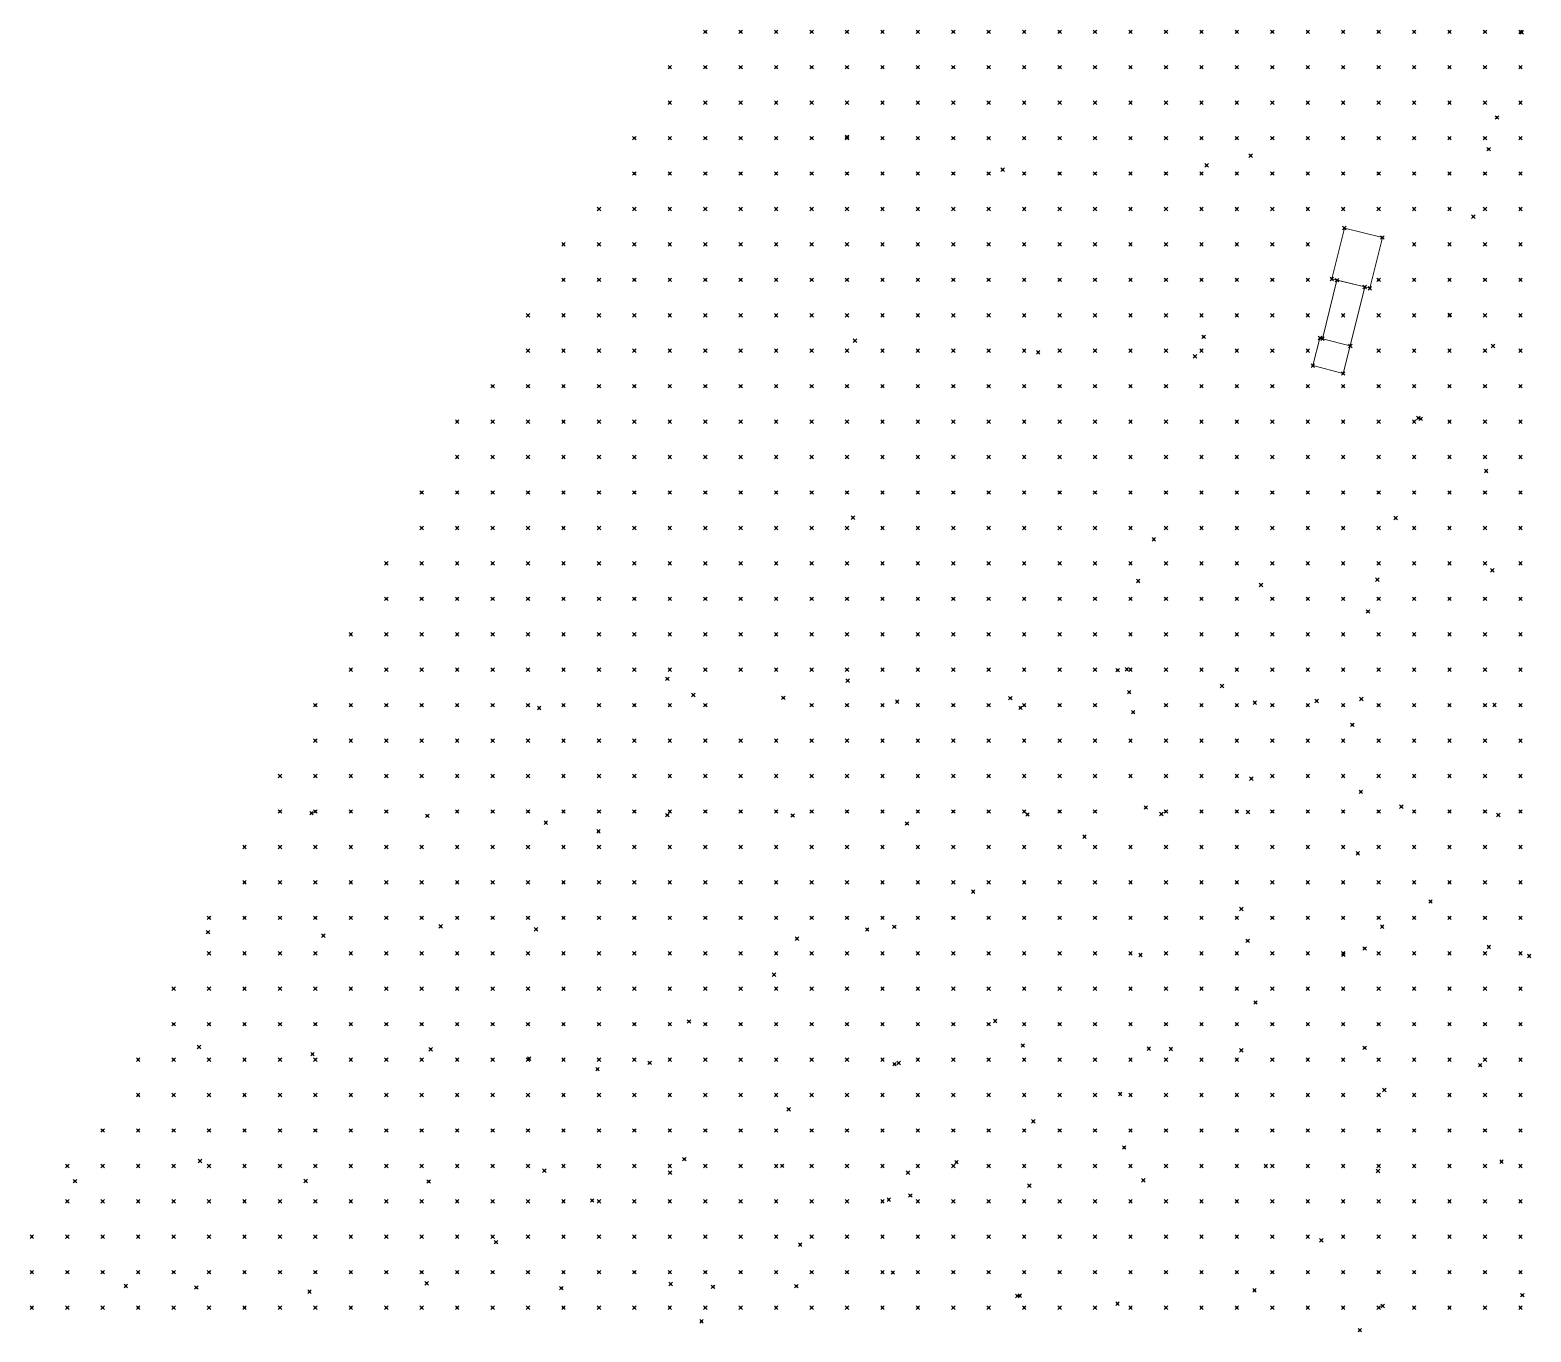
# Model space of a CAD drawing. Header units: metres. Extents: x 441556 to 446409, y 432338 to 461058.
# Drawn here: x 441648.6 to 441775.6, y 460116.7 to 460226.9 of the extents above; entities that cross this region are included whole.
import ezdxf

# ---------------------------------------------------------------- set-up
doc = ezdxf.new("R2010")
doc.units = ezdxf.units.M
doc.header["$MEASUREMENT"] = 0
doc.header["$PDMODE"] = 35
doc.header["$PDSIZE"] = 0.15
for name, color, linetype, lineweight in [('DTM-BRE-RevN_GRP_CONSTRUCTIE', 2, 'Continuous', 0), ('DTM-NOK-RevN_LIDAR_co_lidar', 91, 'Continuous', 0), ('DTM-NOK-RevN_RTK', 32, 'Continuous', 0)]:
    doc.layers.add(name, color=color, linetype=linetype, lineweight=lineweight)

msp = doc.modelspace()

# ---------------------------------------------------------------- linework, layer by layer
at = {"layer": 'DTM-BRE-RevN_GRP_CONSTRUCTIE'}
for p, q in [((441759.789, 460210.142, 412.262), (441758.726, 460205.843, 412.282)), ((441763.01, 460209.345, 411.972), (441759.789, 460210.142, 412.262)), ((441761.947, 460205.046, 411.972), (441763.01, 460209.345, 411.972)), ((441758.726, 460205.843, 412.282), (441761.512, 460205.159, 412.11)), ((441759.158, 460205.736, 412.349), (441757.935, 460200.782, 412.307)), ((441761.512, 460205.159, 412.11), (441759.158, 460205.736, 412.349)), ((441760.288, 460200.166, 411.749), (441761.512, 460205.159, 412.11)), ((441761.512, 460205.159, 412.11), (441761.947, 460205.046, 411.972)), ((441757.726, 460200.833, 412.029), (441757.121, 460198.509, 411.839)), ((441757.935, 460200.782, 412.307), (441757.726, 460200.833, 412.029)), ((441760.288, 460200.166, 411.749), (441757.935, 460200.782, 412.307)), ((441759.683, 460197.842, 411.909), (441760.288, 460200.166, 411.749)), ((441757.121, 460198.509, 411.839), (441759.683, 460197.842, 411.909))]:
    msp.add_line(p, q, dxfattribs=at)
at = {"layer": 'DTM-NOK-RevN_LIDAR_co_lidar'}
for p in [(441705.704, 460226.756, 417.545), (441708.703, 460226.756, 417.316), (441711.702, 460226.756, 417.188), (441714.702, 460226.756, 417.199), (441717.701, 460226.756, 416.163), (441720.7, 460226.756, 415.783), (441723.7, 460226.756, 415.624), (441726.699, 460226.756, 415.441), (441729.698, 460226.756, 415.289), (441732.698, 460226.756, 415.145), (441735.697, 460226.756, 415.075), (441738.696, 460226.756, 414.875), (441741.696, 460226.756, 414.593), (441744.695, 460226.756, 414.369), (441747.695, 460226.756, 414.155), (441750.694, 460226.756, 413.963), (441753.693, 460226.756, 413.55), (441756.693, 460226.756, 413.267), (441759.692, 460226.756, 413.124), (441762.691, 460226.756, 412.841), (441765.691, 460226.756, 412.608), (441768.69, 460226.756, 412.243), (441771.689, 460226.756, 411.835), (441774.689, 460226.756, 411.428), (441702.704, 460223.757, 417.655), (441705.704, 460223.757, 417.327), (441708.703, 460223.757, 417.056), (441711.702, 460223.757, 416.986), (441714.702, 460223.757, 416.941), (441717.701, 460223.757, 415.832), (441720.7, 460223.757, 415.532), (441723.7, 460223.757, 415.413), (441726.699, 460223.757, 415.255), (441729.698, 460223.757, 415.097), (441732.698, 460223.757, 414.962), (441735.697, 460223.757, 414.903), (441738.696, 460223.757, 414.658), (441741.696, 460223.757, 414.417), (441744.695, 460223.757, 414.197), (441747.695, 460223.757, 414.013), (441750.694, 460223.757, 413.818), (441753.693, 460223.757, 413.377), (441756.693, 460223.757, 413.129), (441759.692, 460223.757, 412.988), (441762.691, 460223.757, 412.689), (441765.691, 460223.757, 412.462), (441768.69, 460223.757, 412.213), (441771.689, 460223.757, 411.792), (441774.689, 460223.757, 411.198), (441702.704, 460220.757, 417.5), (441705.704, 460220.757, 417.279), (441708.703, 460220.757, 416.993), (441711.702, 460220.757, 416.893), (441714.702, 460220.757, 416.582), (441717.701, 460220.757, 415.474), (441720.7, 460220.757, 415.331), (441723.7, 460220.757, 415.173), (441726.699, 460220.757, 415.078), (441729.698, 460220.757, 414.935), (441732.698, 460220.757, 414.814), (441735.697, 460220.757, 414.682), (441738.696, 460220.757, 414.377), (441741.696, 460220.757, 414.252), (441744.695, 460220.757, 414.043), (441747.695, 460220.757, 413.875), (441750.694, 460220.757, 413.681), (441753.693, 460220.757, 413.191), (441756.693, 460220.757, 413.049), (441759.692, 460220.757, 412.909), (441762.691, 460220.757, 412.543), (441765.691, 460220.757, 412.344), (441768.69, 460220.757, 412.068), (441771.689, 460220.757, 411.569), (441774.689, 460220.757, 411.085), (441699.705, 460217.758, 417.708), (441702.704, 460217.758, 417.338), (441705.704, 460217.758, 417.164), (441708.703, 460217.758, 416.899), (441711.702, 460217.758, 416.778), (441714.702, 460217.758, 416.264), (441717.701, 460217.758, 415.217), (441720.7, 460217.758, 415.098), (441723.7, 460217.758, 414.977), (441726.699, 460217.758, 414.87), (441729.698, 460217.758, 414.718), (441732.698, 460217.758, 414.613), (441735.697, 460217.758, 414.446), (441738.696, 460217.758, 414.209), (441741.696, 460217.758, 414.055), (441744.695, 460217.758, 413.897), (441747.695, 460217.758, 413.749), (441750.694, 460217.758, 413.457), (441753.693, 460217.758, 413.042), (441756.693, 460217.758, 412.935), (441759.692, 460217.758, 412.68), (441762.691, 460217.758, 412.464), (441765.691, 460217.758, 412.262), (441768.69, 460217.758, 411.881), (441771.689, 460217.758, 411.308), (441774.689, 460217.758, 410.899), (441699.705, 460214.759, 417.579), (441702.704, 460214.759, 417.309), (441705.704, 460214.759, 417.063), (441708.703, 460214.759, 416.81), (441711.702, 460214.759, 416.639), (441714.702, 460214.759, 415.833), (441717.701, 460214.759, 415.024), (441720.7, 460214.759, 414.912), (441723.7, 460214.759, 414.767), (441726.699, 460214.759, 414.619), (441729.698, 460214.759, 414.53), (441732.698, 460214.759, 414.423), (441735.697, 460214.759, 414.226), (441738.696, 460214.759, 414.08), (441741.696, 460214.759, 413.937), (441744.695, 460214.759, 413.733), (441747.695, 460214.759, 413.569), (441750.694, 460214.759, 413.199), (441753.693, 460214.759, 412.878), (441756.693, 460214.759, 412.804), (441759.692, 460214.759, 412.564), (441762.691, 460214.759, 412.314), (441765.691, 460214.759, 412.114), (441768.69, 460214.759, 411.802), (441771.689, 460214.759, 411.127), (441774.689, 460214.759, 410.609), (441696.706, 460211.759, 417.842), (441699.705, 460211.759, 417.365), (441702.704, 460211.759, 417.23), (441705.704, 460211.759, 417.057), (441708.703, 460211.759, 416.655), (441711.702, 460211.759, 416.453), (441714.702, 460211.759, 415.559), (441717.701, 460211.759, 414.895), (441720.7, 460211.759, 414.75), (441723.7, 460211.759, 414.631), (441726.699, 460211.759, 414.454), (441729.698, 460211.759, 414.344), (441732.698, 460211.759, 414.21), (441735.697, 460211.759, 414.046), (441738.696, 460211.759, 413.941), (441741.696, 460211.759, 413.771), (441744.695, 460211.759, 413.61), (441747.695, 460211.759, 413.412), (441750.694, 460211.759, 412.886), (441753.693, 460211.759, 412.765), (441756.693, 460211.759, 412.648), (441759.692, 460211.759, 412.378), (441762.691, 460211.759, 412.221), (441765.691, 460211.759, 411.893), (441768.69, 460211.759, 411.503), (441771.689, 460211.759, 410.916), (441774.689, 460211.759, 410.48), (441693.706, 460208.76, 418.191), (441696.706, 460208.76, 417.692), (441699.705, 460208.76, 417.299), (441702.704, 460208.76, 417.026), (441705.704, 460208.76, 416.717), (441708.703, 460208.76, 416.529), (441711.702, 460208.76, 416.284), (441714.702, 460208.76, 415.165), (441717.701, 460208.76, 414.739), (441720.7, 460208.76, 414.602), (441723.7, 460208.76, 414.462), (441726.699, 460208.76, 414.285), (441729.698, 460208.76, 414.178), (441732.698, 460208.76, 414.011), (441735.697, 460208.76, 413.853), (441738.696, 460208.76, 413.774), (441741.696, 460208.76, 413.624), (441744.695, 460208.76, 413.493), (441747.695, 460208.76, 413.263), (441750.694, 460208.76, 412.783), (441753.693, 460208.76, 412.724), (441756.693, 460208.76, 412.478), (441765.691, 460208.76, 411.733), (441768.69, 460208.76, 411.339), (441771.689, 460208.76, 410.66), (441774.689, 460208.76, 410.283), (441693.706, 460205.761, 418.059), (441696.706, 460205.761, 417.418), (441699.705, 460205.761, 417.174), (441702.704, 460205.761, 416.963), (441705.704, 460205.761, 416.685), (441708.703, 460205.761, 416.534), (441711.702, 460205.761, 416.393), (441714.702, 460205.761, 414.822), (441717.701, 460205.761, 414.617), (441720.7, 460205.761, 414.454), (441723.7, 460205.761, 414.297), (441726.699, 460205.761, 414.154), (441729.698, 460205.761, 414.038), (441732.698, 460205.761, 413.912), (441735.697, 460205.761, 413.79), (441738.696, 460205.761, 413.621), (441741.696, 460205.761, 413.458), (441744.695, 460205.761, 413.323), (441747.695, 460205.761, 413.058), (441750.694, 460205.761, 412.661), (441753.693, 460205.761, 412.649), (441756.693, 460205.761, 412.352), (441762.691, 460205.761, 411.894), (441765.691, 460205.761, 411.644), (441768.69, 460205.761, 410.951), (441771.689, 460205.761, 410.454), (441774.689, 460205.761, 410.115), (441690.707, 460202.761, 418.384), (441693.706, 460202.761, 417.857), (441696.706, 460202.761, 417.184), (441699.705, 460202.761, 416.808), (441702.704, 460202.761, 416.606), (441705.704, 460202.761, 416.651), (441708.703, 460202.761, 416.472), (441711.702, 460202.761, 415.855), (441714.702, 460202.761, 414.714), (441717.701, 460202.761, 414.496), (441720.7, 460202.761, 414.309), (441723.7, 460202.761, 414.157), (441726.699, 460202.761, 414.029), (441729.698, 460202.761, 413.918), (441732.698, 460202.761, 413.783), (441735.697, 460202.761, 413.668), (441738.696, 460202.761, 413.52), (441741.696, 460202.761, 413.347), (441744.695, 460202.761, 413.182), (441747.695, 460202.761, 412.756), (441750.694, 460202.761, 412.5), (441753.693, 460202.761, 412.458), (441756.693, 460202.761, 412.191), (441759.692, 460202.761, 411.997), (441762.691, 460202.761, 411.761), (441765.691, 460202.761, 411.545), (441768.69, 460202.761, 410.734), (441771.689, 460202.761, 410.304), (441774.689, 460202.761, 409.92), (441690.707, 460199.762, 418.097), (441693.706, 460199.762, 417.5), (441696.706, 460199.762, 417.101), (441699.705, 460199.762, 416.645), (441702.704, 460199.762, 416.355), (441705.704, 460199.762, 416.261), (441708.703, 460199.762, 416.157), (441711.702, 460199.762, 415.242), (441714.702, 460199.762, 414.529), (441717.701, 460199.762, 414.373), (441720.7, 460199.762, 414.24), (441723.7, 460199.762, 414.051), (441726.699, 460199.762, 413.89), (441729.698, 460199.762, 413.771), (441732.698, 460199.762, 413.637), (441735.697, 460199.762, 413.525), (441738.696, 460199.762, 413.36), (441741.696, 460199.762, 413.213), (441744.695, 460199.762, 413.02), (441747.695, 460199.762, 412.56), (441750.694, 460199.762, 412.406), (441753.693, 460199.762, 412.277), (441756.693, 460199.762, 411.953), (441762.691, 460199.762, 411.662), (441765.691, 460199.762, 411.467), (441768.69, 460199.762, 410.511), (441771.689, 460199.762, 410.132), (441774.689, 460199.762, 409.713), (441687.708, 460196.763, 418.485), (441690.707, 460196.763, 417.861), (441693.706, 460196.763, 417.246), (441696.706, 460196.763, 416.974), (441699.705, 460196.763, 416.661), (441702.704, 460196.763, 416.328), (441705.704, 460196.763, 416.116), (441708.703, 460196.763, 416.006), (441711.702, 460196.763, 414.916), (441714.702, 460196.763, 414.432), (441717.701, 460196.763, 414.276), (441720.7, 460196.763, 414.114), (441723.7, 460196.763, 413.911), (441726.699, 460196.763, 413.803), (441729.698, 460196.763, 413.657), (441732.698, 460196.763, 413.497), (441735.697, 460196.763, 413.372), (441738.696, 460196.763, 413.187), (441741.696, 460196.763, 413.056), (441744.695, 460196.763, 412.799), (441747.695, 460196.763, 412.386), (441750.694, 460196.763, 412.323), (441753.693, 460196.763, 412.111), (441756.693, 460196.763, 411.843), (441759.692, 460196.763, 411.636), (441762.691, 460196.763, 411.526), (441765.691, 460196.763, 411.06), (441768.69, 460196.763, 410.29), (441771.689, 460196.763, 410.034), (441774.689, 460196.763, 409.58), (441684.708, 460193.763, 418.927), (441687.708, 460193.763, 418.302), (441690.707, 460193.763, 417.532), (441693.706, 460193.763, 416.994), (441696.706, 460193.763, 416.646), (441699.705, 460193.763, 416.395), (441702.704, 460193.763, 416.12), (441705.704, 460193.763, 416.031), (441708.703, 460193.763, 415.648), (441711.702, 460193.763, 414.495), (441714.702, 460193.763, 414.265), (441717.701, 460193.763, 414.153), (441720.7, 460193.763, 413.977), (441723.7, 460193.763, 413.791), (441726.699, 460193.763, 413.681), (441729.698, 460193.763, 413.551), (441732.698, 460193.763, 413.431), (441735.697, 460193.763, 413.279), (441738.696, 460193.763, 413.061), (441741.696, 460193.763, 412.892), (441744.695, 460193.763, 412.583), (441747.695, 460193.763, 412.236), (441750.694, 460193.763, 412.187), (441753.693, 460193.763, 411.969), (441756.693, 460193.763, 411.679), (441759.692, 460193.763, 411.475), (441762.691, 460193.763, 411.323), (441765.691, 460193.763, 410.546), (441768.69, 460193.763, 410.126), (441771.689, 460193.763, 409.766), (441774.689, 460193.763, 409.38), (441684.708, 460190.764, 418.49), (441687.708, 460190.764, 417.991), (441690.707, 460190.764, 417.344), (441693.706, 460190.764, 416.708), (441696.706, 460190.764, 416.391), (441699.705, 460190.764, 416.154), (441702.704, 460190.764, 415.944), (441705.704, 460190.764, 415.909), (441708.703, 460190.764, 415.183), (441711.702, 460190.764, 414.326), (441714.702, 460190.764, 414.161), (441717.701, 460190.764, 414.072), (441720.7, 460190.764, 413.856), (441723.7, 460190.764, 413.683), (441726.699, 460190.764, 413.536), (441729.698, 460190.764, 413.414), (441732.698, 460190.764, 413.315), (441735.697, 460190.764, 413.139), (441738.696, 460190.764, 412.963), (441741.696, 460190.764, 412.762), (441744.695, 460190.764, 412.369), (441747.695, 460190.764, 412.104), (441750.694, 460190.764, 411.991), (441753.693, 460190.764, 411.723), (441756.693, 460190.764, 411.471), (441759.692, 460190.764, 411.364), (441762.691, 460190.764, 411.174), (441765.691, 460190.764, 410.105), (441768.69, 460190.764, 409.903), (441771.689, 460190.764, 409.619), (441774.689, 460190.764, 409.077), (441681.709, 460187.765, 419.15), (441684.708, 460187.765, 418.344), (441687.708, 460187.765, 417.771), (441690.707, 460187.765, 417.107), (441693.706, 460187.765, 416.628), (441696.706, 460187.765, 416.222), (441699.705, 460187.765, 416.057), (441702.704, 460187.765, 415.855), (441705.704, 460187.765, 415.678), (441708.703, 460187.765, 414.876), (441711.702, 460187.765, 414.191), (441714.702, 460187.765, 414.081), (441717.701, 460187.765, 413.931), (441720.7, 460187.765, 413.739), (441723.7, 460187.765, 413.595), (441726.699, 460187.765, 413.461), (441729.698, 460187.765, 413.32), (441732.698, 460187.765, 413.216), (441735.697, 460187.765, 412.999), (441738.696, 460187.765, 412.808), (441741.696, 460187.765, 412.607), (441744.695, 460187.765, 412.148), (441747.695, 460187.765, 411.99), (441750.694, 460187.765, 411.823), (441753.693, 460187.765, 411.482), (441756.693, 460187.765, 411.294), (441759.692, 460187.765, 411.211), (441762.691, 460187.765, 410.948), (441765.691, 460187.765, 409.868), (441768.69, 460187.765, 409.574), (441771.689, 460187.765, 409.251), (441774.689, 460187.765, 408.717), (441681.709, 460184.765, 418.994), (441684.708, 460184.765, 418.111), (441687.708, 460184.765, 417.692), (441690.707, 460184.765, 417.133), (441693.706, 460184.765, 416.46), (441696.706, 460184.765, 416.091), (441699.705, 460184.765, 415.903), (441702.704, 460184.765, 415.752), (441705.704, 460184.765, 415.356), (441708.703, 460184.765, 414.428), (441711.702, 460184.765, 414.11), (441714.702, 460184.765, 413.994), (441717.701, 460184.765, 413.814), (441720.7, 460184.765, 413.611), (441723.7, 460184.765, 413.477), (441726.699, 460184.765, 413.362), (441729.698, 460184.765, 413.247), (441732.698, 460184.765, 413.133), (441735.697, 460184.765, 412.869), (441738.696, 460184.765, 412.67), (441741.696, 460184.765, 412.402), (441744.695, 460184.765, 411.969), (441747.695, 460184.765, 411.894), (441750.694, 460184.765, 411.595), (441753.693, 460184.765, 411.329), (441756.693, 460184.765, 411.131), (441759.692, 460184.765, 411.053), (441762.691, 460184.765, 410.289), (441765.691, 460184.765, 409.512), (441768.69, 460184.765, 409.301), (441771.689, 460184.765, 408.842), (441774.689, 460184.765, 408.318), (441678.71, 460181.766, 419.16), (441681.709, 460181.766, 418.445), (441684.708, 460181.766, 417.941), (441687.708, 460181.766, 417.238), (441690.707, 460181.766, 416.866), (441693.706, 460181.766, 416.289), (441696.706, 460181.766, 416.046), (441699.705, 460181.766, 415.855), (441702.704, 460181.766, 415.772), (441705.704, 460181.766, 415.134), (441708.703, 460181.766, 414.225), (441711.702, 460181.766, 414.054), (441714.702, 460181.766, 413.936), (441717.701, 460181.766, 413.723), (441720.7, 460181.766, 413.543), (441723.7, 460181.766, 413.397), (441726.699, 460181.766, 413.212), (441729.698, 460181.766, 413.129), (441732.698, 460181.766, 412.956), (441735.697, 460181.766, 412.727), (441738.696, 460181.766, 412.561), (441741.696, 460181.766, 412.218), (441744.695, 460181.766, 411.834), (441747.695, 460181.766, 411.798), (441750.694, 460181.766, 411.529), (441753.693, 460181.766, 411.196), (441756.693, 460181.766, 411.005), (441759.692, 460181.766, 410.896), (441762.691, 460181.766, 409.951), (441765.691, 460181.766, 409.184), (441768.69, 460181.766, 408.837), (441771.689, 460181.766, 408.318), (441774.689, 460181.766, 407.703), (441678.71, 460178.767, 418.679), (441681.709, 460178.767, 418.115), (441684.708, 460178.767, 417.633), (441687.708, 460178.767, 417.064), (441690.707, 460178.767, 416.672), (441693.706, 460178.767, 416.319), (441696.706, 460178.767, 416.078), (441699.705, 460178.767, 415.924), (441702.704, 460178.767, 415.812), (441705.704, 460178.767, 415.076), (441708.703, 460178.767, 414.263), (441711.702, 460178.767, 413.998), (441714.702, 460178.767, 413.841), (441717.701, 460178.767, 413.62), (441720.7, 460178.767, 413.468), (441723.7, 460178.767, 413.332), (441726.699, 460178.767, 413.155), (441729.698, 460178.767, 413.045), (441732.698, 460178.767, 412.824), (441735.697, 460178.767, 412.622), (441738.696, 460178.767, 412.413), (441741.696, 460178.767, 412.06), (441744.695, 460178.767, 411.723), (441747.695, 460178.767, 411.617), (441750.694, 460178.767, 411.371), (441753.693, 460178.767, 410.949), (441756.693, 460178.767, 410.754), (441759.692, 460178.767, 410.469), (441762.691, 460178.767, 409.47), (441765.691, 460178.767, 408.79), (441768.69, 460178.767, 408.282), (441771.689, 460178.767, 407.664), (441774.689, 460178.767, 407.164), (441675.71, 460175.767, 419.089), (441678.71, 460175.767, 418.304), (441681.709, 460175.767, 417.783), (441684.708, 460175.767, 417.409), (441687.708, 460175.767, 417.073), (441690.707, 460175.767, 416.591), (441693.706, 460175.767, 416.163), (441696.706, 460175.767, 415.968), (441699.705, 460175.767, 415.903), (441702.704, 460175.767, 415.886), (441705.704, 460175.767, 414.429), (441708.703, 460175.767, 414.161), (441711.702, 460175.767, 413.959), (441714.702, 460175.767, 413.759), (441717.701, 460175.767, 413.517), (441720.7, 460175.767, 413.406), (441723.7, 460175.767, 413.233), (441726.699, 460175.767, 413.086), (441729.698, 460175.767, 412.961), (441732.698, 460175.767, 412.742), (441735.697, 460175.767, 412.553), (441738.696, 460175.767, 412.278), (441741.696, 460175.767, 411.829), (441744.695, 460175.767, 411.59), (441747.695, 460175.767, 411.425), (441750.694, 460175.767, 411.096), (441753.693, 460175.767, 410.703), (441756.693, 460175.767, 410.399), (441759.692, 460175.767, 409.976), (441762.691, 460175.767, 408.952), (441765.691, 460175.767, 408.281), (441768.69, 460175.767, 407.698), (441771.689, 460175.767, 407.237), (441774.689, 460175.767, 406.804), (441675.71, 460172.768, 418.67), (441678.71, 460172.768, 418.052), (441681.709, 460172.768, 417.569), (441684.708, 460172.768, 417.272), (441687.708, 460172.768, 417.07), (441690.707, 460172.768, 416.414), (441693.706, 460172.768, 416.12), (441696.706, 460172.768, 415.948), (441699.705, 460172.768, 415.8), (441702.704, 460172.768, 415.282), (441705.704, 460172.768, 414.513), (441708.703, 460172.768, 414.071), (441711.702, 460172.768, 413.885), (441714.702, 460172.768, 413.693), (441717.701, 460172.768, 413.489), (441720.7, 460172.768, 413.343), (441723.7, 460172.768, 413.173), (441726.699, 460172.768, 413.05), (441729.698, 460172.768, 412.899), (441732.698, 460172.768, 412.647), (441735.697, 460172.768, 412.446), (441738.696, 460172.768, 412.204), (441741.696, 460172.768, 411.787), (441744.695, 460172.768, 411.513), (441747.695, 460172.768, 411.297), (441750.694, 460172.768, 410.929), (441753.693, 460172.768, 410.473), (441756.693, 460172.768, 409.997), (441759.692, 460172.768, 409.474), (441762.691, 460172.768, 408.655), (441765.691, 460172.768, 407.852), (441768.69, 460172.768, 407.231), (441771.689, 460172.768, 406.896), (441774.689, 460172.768, 406.509), (441672.711, 460169.769, 419.093), (441675.71, 460169.769, 418.305), (441678.71, 460169.769, 417.716), (441681.709, 460169.769, 417.443), (441684.708, 460169.769, 417.176), (441687.708, 460169.769, 416.875), (441690.707, 460169.769, 416.187), (441693.706, 460169.769, 415.981), (441696.706, 460169.769, 415.85), (441699.705, 460169.769, 415.809), (441702.704, 460169.769, 415.01), (441705.704, 460169.769, 414.312), (441714.702, 460169.769, 413.629), (441717.701, 460169.769, 413.472), (441720.7, 460169.769, 413.287), (441723.7, 460169.769, 413.12), (441726.699, 460169.769, 413.017), (441729.698, 460169.769, 412.792), (441732.698, 460169.769, 412.571), (441735.697, 460169.769, 412.378), (441738.696, 460169.769, 412.174), (441744.695, 460169.769, 411.479), (441747.695, 460169.769, 411.18), (441750.694, 460169.769, 410.812), (441753.693, 460169.769, 410.263), (441756.693, 460169.769, 409.636), (441759.692, 460169.769, 408.941), (441762.691, 460169.769, 408.312), (441765.691, 460169.769, 407.558), (441768.69, 460169.769, 407.035), (441771.689, 460169.769, 406.604), (441774.689, 460169.769, 406.313), (441672.711, 460166.769, 418.578), (441675.71, 460166.769, 418.006), (441678.71, 460166.769, 417.561), (441681.709, 460166.769, 417.269), (441684.708, 460166.769, 417.083), (441687.708, 460166.769, 416.674), (441690.707, 460166.769, 416.083), (441693.706, 460166.769, 415.882), (441696.706, 460166.769, 415.782), (441699.705, 460166.769, 415.62), (441702.704, 460166.769, 414.777), (441705.704, 460166.769, 414.095), (441708.703, 460166.769, 413.971), (441711.702, 460166.769, 413.787), (441714.702, 460166.769, 413.543), (441717.701, 460166.769, 413.408), (441720.7, 460166.769, 413.215), (441723.7, 460166.769, 413.057), (441726.699, 460166.769, 412.953), (441729.698, 460166.769, 412.746), (441732.698, 460166.769, 412.519), (441735.697, 460166.769, 412.348), (441738.696, 460166.769, 412.118), (441741.696, 460166.769, 411.859), (441744.695, 460166.769, 411.551), (441747.695, 460166.769, 411.185), (441750.694, 460166.769, 410.794), (441753.693, 460166.769, 410.3), (441756.693, 460166.769, 409.784), (441759.692, 460166.769, 409.229), (441762.691, 460166.769, 408.597), (441765.691, 460166.769, 407.782), (441768.69, 460166.769, 407.024), (441771.689, 460166.769, 406.559), (441774.689, 460166.769, 406.137), (441669.712, 460163.77, 418.862), (441672.711, 460163.77, 418.245), (441675.71, 460163.77, 417.728), (441678.71, 460163.77, 417.423), (441681.709, 460163.77, 417.125), (441684.708, 460163.77, 416.873), (441687.708, 460163.77, 416.214), (441690.707, 460163.77, 416.002), (441693.706, 460163.77, 415.836), (441696.706, 460163.77, 415.811), (441699.705, 460163.77, 415.285), (441702.704, 460163.77, 414.295), (441705.704, 460163.77, 414.059), (441708.703, 460163.77, 413.911), (441711.702, 460163.77, 413.691), (441714.702, 460163.77, 413.503), (441717.701, 460163.77, 413.331), (441720.7, 460163.77, 413.13), (441723.7, 460163.77, 412.943), (441726.699, 460163.77, 412.821), (441729.698, 460163.77, 412.701), (441732.698, 460163.77, 412.582), (441735.697, 460163.77, 412.451), (441738.696, 460163.77, 412.239), (441741.696, 460163.77, 411.977), (441744.695, 460163.77, 411.662), (441747.695, 460163.77, 411.294), (441750.694, 460163.77, 410.885), (441753.693, 460163.77, 410.286), (441756.693, 460163.77, 409.835), (441759.692, 460163.77, 409.474), (441762.691, 460163.77, 408.948), (441765.691, 460163.77, 408.104), (441768.69, 460163.77, 407.105), (441771.689, 460163.77, 406.616), (441774.689, 460163.77, 406.257), (441669.712, 460160.771, 418.375), (441672.711, 460160.771, 418.006), (441675.71, 460160.771, 417.5), (441678.71, 460160.771, 417.23), (441684.708, 460160.771, 416.635), (441687.708, 460160.771, 416.12), (441690.707, 460160.771, 415.952), (441693.706, 460160.771, 415.853), (441696.706, 460160.771, 415.728), (441699.705, 460160.771, 414.869), (441702.704, 460160.771, 414.234), (441705.704, 460160.771, 414.004), (441708.703, 460160.771, 413.831), (441711.702, 460160.771, 413.599), (441714.702, 460160.771, 413.408), (441717.701, 460160.771, 413.235), (441720.7, 460160.771, 413.03), (441723.7, 460160.771, 412.934), (441726.699, 460160.771, 412.832), (441729.698, 460160.771, 412.745), (441732.698, 460160.771, 412.582), (441735.697, 460160.771, 412.468), (441738.696, 460160.771, 412.285), (441744.695, 460160.771, 411.68), (441747.695, 460160.771, 411.205), (441750.694, 460160.771, 410.802), (441753.693, 460160.771, 410.374), (441756.693, 460160.771, 410.022), (441759.692, 460160.771, 409.654), (441762.691, 460160.771, 409.237), (441765.691, 460160.771, 408.454), (441768.69, 460160.771, 407.488), (441771.689, 460160.771, 406.842), (441774.689, 460160.771, 406.433), (441666.712, 460157.771, 418.569), (441669.712, 460157.771, 418.127), (441672.711, 460157.771, 417.733), (441675.71, 460157.771, 417.304), (441678.71, 460157.771, 417.102), (441681.709, 460157.771, 416.888), (441684.708, 460157.771, 416.4), (441687.708, 460157.771, 416.083), (441690.707, 460157.771, 415.887), (441693.706, 460157.771, 415.812), (441696.706, 460157.771, 415.527), (441699.705, 460157.771, 414.644), (441702.704, 460157.771, 414.117), (441705.704, 460157.771, 413.937), (441708.703, 460157.771, 413.733), (441711.702, 460157.771, 413.472), (441714.702, 460157.771, 413.27), (441717.701, 460157.771, 413.14), (441720.7, 460157.771, 413.064), (441723.7, 460157.771, 412.997), (441726.699, 460157.771, 412.913), (441729.698, 460157.771, 412.76), (441732.698, 460157.771, 412.589), (441735.697, 460157.771, 412.447), (441738.696, 460157.771, 412.162), (441741.696, 460157.771, 411.742), (441744.695, 460157.771, 411.573), (441747.695, 460157.771, 411.245), (441750.694, 460157.771, 410.858), (441753.693, 460157.771, 410.487), (441756.693, 460157.771, 410.054), (441759.692, 460157.771, 409.618), (441762.691, 460157.771, 409.265), (441765.691, 460157.771, 408.69), (441768.69, 460157.771, 407.746), (441771.689, 460157.771, 407.008), (441774.689, 460157.771, 405.986), (441666.712, 460154.772, 418.154), (441669.712, 460154.772, 417.931), (441672.711, 460154.772, 417.365), (441675.71, 460154.772, 417.139), (441678.71, 460154.772, 416.939), (441681.709, 460154.772, 416.755), (441684.708, 460154.772, 416.263), (441687.708, 460154.772, 415.996), (441690.707, 460154.772, 415.84), (441693.706, 460154.772, 415.697), (441696.706, 460154.772, 415.453), (441699.705, 460154.772, 414.366), (441702.704, 460154.772, 414.018), (441705.704, 460154.772, 413.841), (441708.703, 460154.772, 413.616), (441711.702, 460154.772, 413.405), (441714.702, 460154.772, 413.308), (441717.701, 460154.772, 413.227), (441720.7, 460154.772, 413.136), (441723.7, 460154.772, 413.016), (441726.699, 460154.772, 412.871), (441729.698, 460154.772, 412.713), (441732.698, 460154.772, 412.398), (441735.697, 460154.772, 412.268), (441738.696, 460154.772, 412.007), (441741.696, 460154.772, 411.759), (441744.695, 460154.772, 411.55), (441747.695, 460154.772, 411.118), (441750.694, 460154.772, 410.791), (441753.693, 460154.772, 410.311), (441756.693, 460154.772, 409.94), (441759.692, 460154.772, 409.645), (441762.691, 460154.772, 409.334), (441765.691, 460154.772, 408.958), (441768.69, 460154.772, 408.015), (441771.689, 460154.772, 406.678), (441774.689, 460154.772, 405.538), (441663.713, 460151.773, 418.275), (441666.712, 460151.773, 417.815), (441669.712, 460151.773, 417.476), (441672.711, 460151.773, 417.093), (441675.71, 460151.773, 416.946), (441678.71, 460151.773, 416.814), (441681.709, 460151.773, 416.635), (441684.708, 460151.773, 416.172), (441687.708, 460151.773, 415.909), (441690.707, 460151.773, 415.777), (441693.706, 460151.773, 415.624), (441696.706, 460151.773, 415.266), (441699.705, 460151.773, 414.181), (441702.704, 460151.773, 413.868), (441705.704, 460151.773, 413.704), (441708.703, 460151.773, 413.563), (441711.702, 460151.773, 413.499), (441714.702, 460151.773, 413.404), (441717.701, 460151.773, 413.269), (441720.7, 460151.773, 413.176), (441723.7, 460151.773, 412.985), (441726.699, 460151.773, 412.694), (441729.698, 460151.773, 412.566), (441732.698, 460151.773, 412.318), (441735.697, 460151.773, 412.175), (441738.696, 460151.773, 411.973), (441741.696, 460151.773, 411.657), (441744.695, 460151.773, 411.371), (441747.695, 460151.773, 410.976), (441750.694, 460151.773, 410.513), (441753.693, 460151.773, 410.21), (441756.693, 460151.773, 409.916), (441759.692, 460151.773, 409.708), (441762.691, 460151.773, 409.36), (441765.691, 460151.773, 408.977), (441768.69, 460151.773, 408.082), (441771.689, 460151.773, 406.307), (441774.689, 460151.773, 405.066), (441663.713, 460148.773, 417.803), (441666.712, 460148.773, 417.585), (441669.712, 460148.773, 417.037), (441672.711, 460148.773, 416.815), (441675.71, 460148.773, 416.654), (441678.71, 460148.773, 416.646), (441681.709, 460148.773, 416.244), (441684.708, 460148.773, 415.927), (441687.708, 460148.773, 415.77), (441690.707, 460148.773, 415.641), (441693.706, 460148.773, 415.359), (441696.706, 460148.773, 414.681), (441699.705, 460148.773, 414.054), (441702.704, 460148.773, 413.855), (441705.704, 460148.773, 413.724), (441708.703, 460148.773, 413.588), (441711.702, 460148.773, 413.51), (441714.702, 460148.773, 413.383), (441717.701, 460148.773, 413.173), (441720.7, 460148.773, 412.917), (441723.7, 460148.773, 412.783), (441726.699, 460148.773, 412.65), (441729.698, 460148.773, 412.551), (441732.698, 460148.773, 412.301), (441735.697, 460148.773, 412.067), (441738.696, 460148.773, 411.765), (441741.696, 460148.773, 411.472), (441744.695, 460148.773, 411.159), (441747.695, 460148.773, 410.845), (441750.694, 460148.773, 410.539), (441753.693, 460148.773, 410.164), (441756.693, 460148.773, 409.838), (441759.692, 460148.773, 409.547), (441762.691, 460148.773, 409.135), (441765.691, 460148.773, 408.82), (441768.69, 460148.773, 407.846), (441771.689, 460148.773, 405.986), (441774.689, 460148.773, 404.641), (441660.714, 460145.774, 417.931), (441663.713, 460145.774, 417.533), (441666.712, 460145.774, 417.28), (441669.712, 460145.774, 416.789), (441672.711, 460145.774, 416.632), (441675.71, 460145.774, 416.498), (441678.71, 460145.774, 416.471), (441681.709, 460145.774, 415.976), (441684.708, 460145.774, 415.739), (441687.708, 460145.774, 415.553), (441690.707, 460145.774, 415.516), (441693.706, 460145.774, 415.214), (441696.706, 460145.774, 414.239), (441699.705, 460145.774, 414.045), (441702.704, 460145.774, 413.938), (441705.704, 460145.774, 413.809), (441708.703, 460145.774, 413.57), (441711.702, 460145.774, 413.362), (441714.702, 460145.774, 413.23), (441717.701, 460145.774, 413.056), (441720.7, 460145.774, 412.898), (441723.7, 460145.774, 412.786), (441726.699, 460145.774, 412.499), (441729.698, 460145.774, 412.392), (441732.698, 460145.774, 412.128), (441735.697, 460145.774, 411.749), (441738.696, 460145.774, 411.566), (441741.696, 460145.774, 411.312), (441744.695, 460145.774, 411.03), (441747.695, 460145.774, 410.732), (441750.694, 460145.774, 410.439), (441753.693, 460145.774, 410.09), (441756.693, 460145.774, 409.668), (441759.692, 460145.774, 409.139), (441762.691, 460145.774, 408.734), (441765.691, 460145.774, 408.188), (441768.69, 460145.774, 406.767), (441771.689, 460145.774, 405.774), (441774.689, 460145.774, 404.15), (441660.714, 460142.775, 417.51), (441663.713, 460142.775, 417.322), (441666.712, 460142.775, 416.902), (441669.712, 460142.775, 416.581), (441672.711, 460142.775, 416.423), (441675.71, 460142.775, 416.375), (441678.71, 460142.775, 416.238), (441681.709, 460142.775, 415.751), (441684.708, 460142.775, 415.607), (441687.708, 460142.775, 415.444), (441690.707, 460142.775, 415.224), (441693.706, 460142.775, 414.56), (441696.706, 460142.775, 414.095), (441699.705, 460142.775, 414.041), (441702.704, 460142.775, 413.858), (441705.704, 460142.775, 413.713), (441708.703, 460142.775, 413.479), (441711.702, 460142.775, 413.291), (441714.702, 460142.775, 413.217), (441717.701, 460142.775, 413.042), (441720.7, 460142.775, 412.912), (441723.7, 460142.775, 412.665), (441726.699, 460142.775, 412.434), (441729.698, 460142.775, 412.115), (441732.698, 460142.775, 411.876), (441735.697, 460142.775, 411.666), (441738.696, 460142.775, 411.399), (441741.696, 460142.775, 411.089), (441744.695, 460142.775, 410.826), (441747.695, 460142.775, 410.562), (441750.694, 460142.775, 410.098), (441753.693, 460142.775, 409.677), (441756.693, 460142.775, 409.149), (441759.692, 460142.775, 408.752), (441762.691, 460142.775, 408.281), (441765.691, 460142.775, 407.142), (441768.69, 460142.775, 405.809), (441771.689, 460142.775, 404.659), (441774.689, 460142.775, 404.184), (441657.714, 460139.775, 417.623), (441660.714, 460139.775, 417.263), (441663.713, 460139.775, 417.072), (441666.712, 460139.775, 416.599), (441669.712, 460139.775, 416.442), (441672.711, 460139.775, 416.291), (441675.71, 460139.775, 416.246), (441678.71, 460139.775, 415.784), (441681.709, 460139.775, 415.588), (441684.708, 460139.775, 415.412), (441687.708, 460139.775, 415.285), (441690.707, 460139.775, 415.003), (441693.706, 460139.775, 414.366), (441696.706, 460139.775, 414.079), (441699.705, 460139.775, 414.015), (441702.704, 460139.775, 413.745), (441705.704, 460139.775, 413.641), (441708.703, 460139.775, 413.475), (441711.702, 460139.775, 413.375), (441714.702, 460139.775, 413.143), (441717.701, 460139.775, 412.856), (441720.7, 460139.775, 412.682), (441723.7, 460139.775, 412.496), (441726.699, 460139.775, 412.242), (441729.698, 460139.775, 412.044), (441732.698, 460139.775, 411.803), (441735.697, 460139.775, 411.565), (441738.696, 460139.775, 411.272), (441741.696, 460139.775, 410.943), (441744.695, 460139.775, 410.53), (441747.695, 460139.775, 410.029), (441750.694, 460139.775, 409.397), (441753.693, 460139.775, 409.128), (441756.693, 460139.775, 408.536), (441759.692, 460139.775, 408.235), (441762.691, 460139.775, 407.16), (441765.691, 460139.775, 405.699), (441768.69, 460139.775, 405.118), (441771.689, 460139.775, 404.512), (441774.689, 460139.775, 403.826), (441657.714, 460136.776, 417.159), (441660.714, 460136.776, 417.036), (441663.713, 460136.776, 416.754), (441666.712, 460136.776, 416.361), (441669.712, 460136.776, 416.276), (441672.711, 460136.776, 416.171), (441675.71, 460136.776, 416.047), (441678.71, 460136.776, 415.657), (441681.709, 460136.776, 415.458), (441684.708, 460136.776, 415.308), (441687.708, 460136.776, 415.168), (441690.707, 460136.776, 415.034), (441693.706, 460136.776, 414.162), (441696.706, 460136.776, 413.939), (441699.705, 460136.776, 413.872), (441702.704, 460136.776, 413.787), (441705.704, 460136.776, 413.541), (441708.703, 460136.776, 413.407), (441711.702, 460136.776, 413.251), (441714.702, 460136.776, 412.994), (441717.701, 460136.776, 412.803), (441720.7, 460136.776, 412.607), (441723.7, 460136.776, 412.37), (441726.699, 460136.776, 412.141), (441729.698, 460136.776, 411.803), (441732.698, 460136.776, 411.502), (441735.697, 460136.776, 411.264), (441738.696, 460136.776, 411.026), (441741.696, 460136.776, 410.202), (441744.695, 460136.776, 409.803), (441747.695, 460136.776, 409.52), (441750.694, 460136.776, 409.206), (441753.693, 460136.776, 408.616), (441756.693, 460136.776, 407.842), (441759.692, 460136.776, 407.023), (441762.691, 460136.776, 405.698), (441765.691, 460136.776, 405.203), (441768.69, 460136.776, 404.596), (441771.689, 460136.776, 404.044), (441774.689, 460136.776, 403.477), (441654.715, 460133.777, 417.283), (441657.714, 460133.777, 416.985), (441660.714, 460133.777, 416.825), (441663.713, 460133.777, 416.345), (441666.712, 460133.777, 416.204), (441669.712, 460133.777, 416.138), (441672.711, 460133.777, 416.108), (441675.71, 460133.777, 415.849), (441678.71, 460133.777, 415.525), (441681.709, 460133.777, 415.322), (441684.708, 460133.777, 415.263), (441687.708, 460133.777, 415.159), (441690.707, 460133.777, 414.371), (441693.706, 460133.777, 414.097), (441696.706, 460133.777, 413.969), (441699.705, 460133.777, 413.842), (441702.704, 460133.777, 413.74), (441705.704, 460133.777, 413.48), (441708.703, 460133.777, 413.282), (441711.702, 460133.777, 413.126), (441714.702, 460133.777, 412.985), (441717.701, 460133.777, 412.832), (441720.7, 460133.777, 412.652), (441723.7, 460133.777, 412.432), (441726.699, 460133.777, 412.125), (441729.698, 460133.777, 411.778), (441732.698, 460133.777, 411.37), (441735.697, 460133.777, 410.776), (441738.696, 460133.777, 410.27), (441741.696, 460133.777, 409.734), (441744.695, 460133.777, 409.141), (441747.695, 460133.777, 408.506), (441750.694, 460133.777, 406.515), (441753.693, 460133.777, 406.472), (441756.693, 460133.777, 405.85), (441759.692, 460133.777, 405.35), (441762.691, 460133.777, 404.913), (441765.691, 460133.777, 404.46), (441768.69, 460133.777, 403.818), (441771.689, 460133.777, 403.373), (441774.689, 460133.777, 402.804), (441651.716, 460130.777, 417.532), (441654.715, 460130.777, 417.114), (441657.714, 460130.777, 416.825), (441660.714, 460130.777, 416.496), (441663.713, 460130.777, 416.137), (441666.712, 460130.777, 416.095), (441669.712, 460130.777, 416.059), (441672.711, 460130.777, 416.025), (441675.71, 460130.777, 415.608), (441678.71, 460130.777, 415.359), (441681.709, 460130.777, 415.248), (441684.708, 460130.777, 415.42), (441687.708, 460130.777, 415.369), (441690.707, 460130.777, 414.244), (441693.706, 460130.777, 414.096), (441696.706, 460130.777, 413.993), (441699.705, 460130.777, 413.809), (441702.704, 460130.777, 413.6), (441705.704, 460130.777, 413.474), (441708.703, 460130.777, 413.305), (441711.702, 460130.777, 413.177), (441714.702, 460130.777, 412.998), (441717.701, 460130.777, 412.777), (441720.7, 460130.777, 412.54), (441723.7, 460130.777, 412.286), (441726.699, 460130.777, 411.968), (441729.698, 460130.777, 411.49), (441732.698, 460130.777, 410.953), (441735.697, 460130.777, 410.453), (441738.696, 460130.777, 409.47), (441741.696, 460130.777, 408.729), (441744.695, 460130.777, 407.597), (441747.695, 460130.777, 406.852), (441750.694, 460130.777, 406.027), (441753.693, 460130.777, 405.505), (441756.693, 460130.777, 405.078), (441759.692, 460130.777, 404.685), (441762.691, 460130.777, 404.265), (441765.691, 460130.777, 403.769), (441768.69, 460130.777, 403.326), (441771.689, 460130.777, 402.755), (441774.689, 460130.777, 402.449), (441651.716, 460127.778, 417.27), (441654.715, 460127.778, 416.956), (441657.714, 460127.778, 416.628), (441660.714, 460127.778, 416.197), (441663.713, 460127.778, 416.015), (441666.712, 460127.778, 415.966), (441669.712, 460127.778, 415.972), (441672.711, 460127.778, 415.789), (441675.71, 460127.778, 415.456), (441678.71, 460127.778, 415.304), (441681.709, 460127.778, 415.42), (441684.708, 460127.778, 415.67), (441687.708, 460127.778, 414.409), (441690.707, 460127.778, 414.182), (441693.706, 460127.778, 414.033), (441696.706, 460127.778, 413.901), (441699.705, 460127.778, 413.769), (441702.704, 460127.778, 413.664), (441705.704, 460127.778, 413.584), (441708.703, 460127.778, 413.403), (441711.702, 460127.778, 413.223), (441714.702, 460127.778, 413.009), (441717.701, 460127.778, 412.783), (441720.7, 460127.778, 412.499), (441723.7, 460127.778, 412.131), (441726.699, 460127.778, 411.532), (441729.698, 460127.778, 411.118), (441732.698, 460127.778, 410.693), (441735.697, 460127.778, 409.552), (441738.696, 460127.778, 408.197), (441741.696, 460127.778, 407.759), (441744.695, 460127.778, 406.658), (441747.695, 460127.778, 406.085), (441750.694, 460127.778, 405.375), (441753.693, 460127.778, 404.65), (441756.693, 460127.778, 404.388), (441759.692, 460127.778, 404.077), (441762.691, 460127.778, 403.619), (441765.691, 460127.778, 403.063), (441768.69, 460127.778, 402.612), (441771.689, 460127.778, 402.335), (441774.689, 460127.778, 401.884), (441648.716, 460124.779, 417.254), (441651.716, 460124.779, 416.973), (441654.715, 460124.779, 416.729), (441657.714, 460124.779, 416.412), (441660.714, 460124.779, 416.132), (441663.713, 460124.779, 415.943), (441666.712, 460124.779, 415.893), (441669.712, 460124.779, 415.902), (441672.711, 460124.779, 415.524), (441675.71, 460124.779, 415.363), (441678.71, 460124.779, 415.27), (441681.709, 460124.779, 415.517), (441684.708, 460124.779, 415.369), (441687.708, 460124.779, 414.415), (441690.707, 460124.779, 414.205), (441693.706, 460124.779, 414.109), (441696.706, 460124.779, 413.963), (441699.705, 460124.779, 413.818), (441702.704, 460124.779, 413.675), (441705.704, 460124.779, 413.539), (441708.703, 460124.779, 413.363), (441711.702, 460124.779, 413.183), (441714.702, 460124.779, 412.993), (441717.701, 460124.779, 412.8), (441720.7, 460124.779, 412.389), (441723.7, 460124.779, 411.818), (441726.699, 460124.779, 411.099), (441729.698, 460124.779, 409.993), (441732.698, 460124.779, 409.197), (441735.697, 460124.779, 408.115), (441738.696, 460124.779, 407.167), (441741.696, 460124.779, 406.451), (441744.695, 460124.779, 405.916), (441747.695, 460124.779, 405.083), (441750.694, 460124.779, 404.386), (441753.693, 460124.779, 404.021), (441756.693, 460124.779, 403.621), (441759.692, 460124.779, 403.186), (441762.691, 460124.779, 402.785), (441765.691, 460124.779, 402.335), (441768.69, 460124.779, 402.044), (441771.689, 460124.779, 401.726), (441774.689, 460124.779, 401.559), (441648.716, 460121.779, 416.922), (441651.716, 460121.779, 416.641), (441654.715, 460121.779, 416.506), (441657.714, 460121.779, 416.283), (441660.714, 460121.779, 416.079), (441663.713, 460121.779, 415.931), (441666.712, 460121.779, 415.908), (441669.712, 460121.779, 415.764), (441672.711, 460121.779, 415.488), (441675.71, 460121.779, 415.314), (441678.71, 460121.779, 415.04), (441681.709, 460121.779, 414.86), (441684.708, 460121.779, 414.567), (441687.708, 460121.779, 414.331), (441690.707, 460121.779, 414.285), (441693.706, 460121.779, 414.148), (441696.706, 460121.779, 413.98), (441699.705, 460121.779, 413.876), (441702.704, 460121.779, 413.783), (441705.704, 460121.779, 413.573), (441708.703, 460121.779, 413.379), (441711.702, 460121.779, 413.174), (441714.702, 460121.779, 412.992), (441717.701, 460121.779, 412.689), (441720.7, 460121.779, 412.007), (441723.7, 460121.779, 410.663), (441726.699, 460121.779, 409.818), (441729.698, 460121.779, 408.943), (441732.698, 460121.779, 408.037), (441735.697, 460121.779, 407.241), (441738.696, 460121.779, 406.411), (441741.696, 460121.779, 405.769), (441744.695, 460121.779, 405.104), (441747.695, 460121.779, 404.245), (441750.694, 460121.779, 403.684), (441753.693, 460121.779, 403.309), (441756.693, 460121.779, 402.858), (441759.692, 460121.779, 402.533), (441762.691, 460121.779, 402.176), (441765.691, 460121.779, 401.813), (441768.69, 460121.779, 401.522), (441771.689, 460121.779, 401.286), (441774.689, 460121.779, 401.308), (441648.716, 460118.78, 416.554), (441651.716, 460118.78, 416.418), (441654.715, 460118.78, 416.229), (441657.714, 460118.78, 416.177), (441660.714, 460118.78, 416.01), (441663.713, 460118.78, 415.874), (441666.712, 460118.78, 415.749), (441669.712, 460118.78, 415.556), (441672.711, 460118.78, 415.293), (441675.71, 460118.78, 415.056), (441678.71, 460118.78, 414.824), (441681.709, 460118.78, 414.608), (441684.708, 460118.78, 414.441), (441687.708, 460118.78, 414.325), (441690.707, 460118.78, 414.287), (441693.706, 460118.78, 414.049), (441696.706, 460118.78, 413.964), (441699.705, 460118.78, 413.881), (441702.704, 460118.78, 413.976), (441705.704, 460118.78, 413.607), (441708.703, 460118.78, 413.418), (441711.702, 460118.78, 413.31), (441714.702, 460118.78, 412.854), (441717.701, 460118.78, 412.198), (441720.7, 460118.78, 411.012), (441723.7, 460118.78, 409.961), (441726.699, 460118.78, 408.753), (441729.698, 460118.78, 408.162), (441732.698, 460118.78, 407.257), (441735.697, 460118.78, 406.322), (441738.696, 460118.78, 405.521), (441741.696, 460118.78, 404.907), (441744.695, 460118.78, 404.152), (441747.695, 460118.78, 403.577), (441750.694, 460118.78, 403.141), (441753.693, 460118.78, 402.721), (441756.693, 460118.78, 402.312), (441759.692, 460118.78, 401.745), (441762.691, 460118.78, 401.659), (441765.691, 460118.78, 401.398), (441768.69, 460118.78, 401.112), (441771.689, 460118.78, 401.061), (441774.689, 460118.78, 400.883)]:
    msp.add_point(p, dxfattribs=at)
at = {"layer": 'DTM-NOK-RevN_RTK'}
for p in [(441774.797, 460226.715, 411.748), (441772.704, 460219.503, 411.651), (441717.709, 460217.862, 415.592), (441751.862, 460216.278, 413.498), (441771.993, 460216.826, 411.656), (441730.866, 460215.079, 414.807), (441748.129, 460215.446, 413.963), (441770.697, 460211.109, 411.419), (441759.789, 460210.142, 412.262), (441763.01, 460209.345, 411.972), (441758.726, 460205.843, 412.282), (441759.158, 460205.736, 412.349), (441761.512, 460205.159, 412.11), (441761.947, 460205.046, 411.972), (441768.715, 460202.799, 411.082), (441718.369, 460200.617, 414.497), (441747.881, 460200.939, 412.983), (441757.726, 460200.833, 412.029), (441757.935, 460200.782, 412.307), (441733.876, 460199.629, 413.84), (441760.288, 460200.166, 411.749), (441772.368, 460200.169, 410.418), (441747.142, 460199.291, 412.957), (441757.121, 460198.509, 411.839), (441759.683, 460197.842, 411.909), (441766.045, 460194.072, 411.012), (441766.241, 460194, 410.899), (441771.785, 460189.585, 409.77), (441718.2, 460185.641, 414.064), (441764.128, 460185.603, 410.332), (441743.666, 460183.796, 412.26), (441762.581, 460180.392, 410.014), (441772.302, 460181.182, 408.618), (441742.337, 460180.275, 412.375), (441752.731, 460179.946, 411.515), (441761.784, 460177.694, 409.92), (441740.604, 460172.727, 412.249), (441741.377, 460172.806, 412.42), (441702.491, 460171.996, 415.667), (441717.765, 460171.844, 413.702), (441749.437, 460171.396, 411.364), (441704.69, 460170.628, 414.945), (441712.308, 460170.393, 414.084), (441731.518, 460170.358, 412.987), (441741.575, 460170.872, 412.055), (441757.449, 460170.126, 409.877), (441761.228, 460170.29, 409.033), (441691.653, 460169.527, 416.279), (441721.948, 460170.066, 413.474), (441732.384, 460169.547, 412.964), (441741.921, 460169.174, 412.065), (441752.209, 460169.975, 410.963), (441772.489, 460169.776, 406.861), (441760.464, 460168.106, 409.161), (441751.915, 460163.552, 411.064), (441761.187, 460162.436, 409.644), (441672.388, 460160.633, 418.417), (441682.182, 460160.401, 417.126), (441702.495, 460160.464, 414.656), (441713.112, 460160.435, 413.761), (441732.975, 460160.515, 412.941), (441742.991, 460161.108, 412.22), (441744.304, 460160.553, 412.097), (441751.628, 460160.719, 410.988), (441764.614, 460161.172, 408.88), (441772.812, 460160.472, 407.001), (441692.212, 460159.817, 416.088), (441696.673, 460159.09, 415.886), (441722.777, 460159.749, 413.219), (441737.797, 460158.632, 412.617), (441760.927, 460157.227, 409.779), (441728.381, 460153.983, 413.041), (441751.071, 460152.518, 410.877), (441767.083, 460153.157, 409.127), (441663.619, 460150.553, 418.529), (441673.393, 460150.268, 417.167), (441683.319, 460151.047, 416.394), (441691.388, 460150.799, 415.943), (441713.461, 460150.014, 413.707), (441719.412, 460150.781, 413.459), (441721.713, 460151.008, 413.284), (441751.613, 460149.828, 410.758), (441762.985, 460151.015, 409.582), (441742.538, 460148.631, 411.719), (441759.718, 460148.649, 409.718), (441761.506, 460149.18, 409.533), (441772.012, 460149.303, 406.277), (441775.431, 460148.541, 404.841), (441711.525, 460146.957, 413.761), (441752.268, 460144.607, 410.383), (441704.325, 460143.002, 414.065), (441730.237, 460143.046, 412.439), (441732.583, 460140.971, 412.208), (441662.863, 460140.833, 417.52), (441672.471, 460140.231, 416.551), (441682.468, 460140.65, 415.905), (441690.802, 460139.855, 415.494), (441743.239, 460140.693, 411.208), (441745.109, 460140.67, 410.809), (441751.07, 460140.562, 410.035), (441761.503, 460140.77, 408.243), (441696.585, 460138.967, 414.442), (441700.999, 460139.494, 414.038), (441721.72, 460139.388, 412.948), (441722.074, 460139.483, 412.857), (441771.285, 460139.298, 404.871), (441763.165, 460137.2, 405.94), (441740.821, 460136.863, 411.046), (441712.773, 460135.571, 413.424), (441733.465, 460134.54, 411.635), (441741.154, 460132.335, 409.914), (441662.945, 460131.193, 416.342), (441703.929, 460131.347, 413.869), (441712.219, 460130.783, 413.466), (441726.967, 460131.091, 412.234), (441753.142, 460130.776, 406.304), (441773.086, 460131.135, 402.967), (441652.368, 460129.482, 417.565), (441671.9, 460129.49, 416.231), (441692.095, 460130.369, 414.552), (441702.73, 460130.201, 413.861), (441722.855, 460130.203, 412.732), (441742.783, 460129.554, 408.171), (441762.632, 460130.344, 404.609), (441682.303, 460129.455, 415.421), (441723.053, 460128.267, 412.555), (441733.129, 460129.1, 411.012), (441696.136, 460127.847, 414.213), (441721.236, 460127.92, 412.664), (441757.848, 460124.479, 403.876), (441687.993, 460124.325, 414.494), (441713.735, 460124.111, 413.24), (441656.676, 460120.609, 416.581), (441682.132, 460120.846, 414.928), (441702.778, 460120.777, 414.062), (441713.407, 460120.6, 413.317), (441721.579, 460121.759, 412.26), (441662.644, 460120.481, 416.166), (441672.213, 460120.14, 415.704), (441693.535, 460120.427, 414.36), (441706.363, 460120.541, 413.798), (441732.122, 460119.768, 408.353), (441732.323, 460119.801, 408.298), (441752.189, 460120.245, 403.72), (441774.846, 460119.836, 401.112), (441740.592, 460119.121, 405.912), (441763.023, 460118.928, 401.911), (441705.392, 460117.619, 413.749), (441761.094, 460116.871, 401.908)]:
    msp.add_point(p, dxfattribs=at)

doc.saveas('drawing.dxf')
